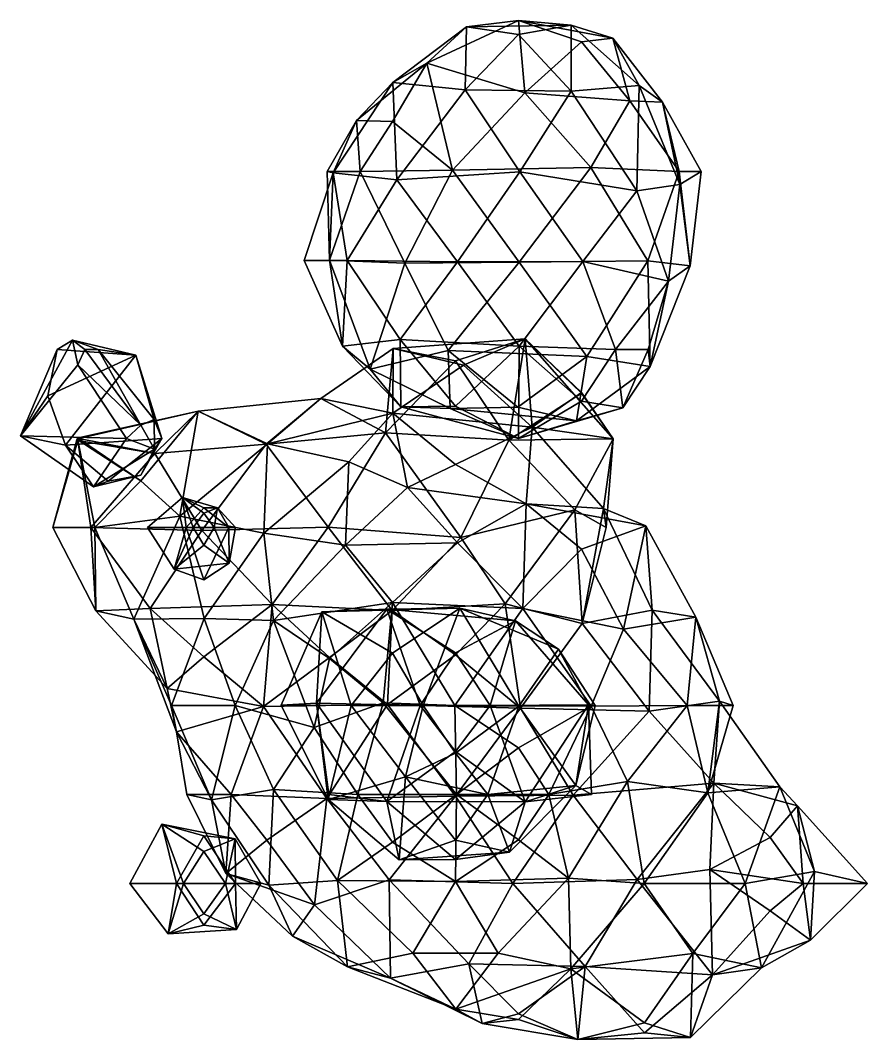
# Model space of a CAD drawing. Extents: x 290095 to 295679, y 4553756 to 4561441.
# Drawn here: x 293550.1 to 293719.7, y 4559053.8 to 4559257.9 of the extents above; entities that cross this region are included whole.
import ezdxf

# ---------------------------------------------------------------- set-up
doc = ezdxf.new("R2010")
doc.units = 0
doc.layers.add('Au_ppm_Pref_-_0_5', color=7, linetype='CONTINUOUS')

msp = doc.modelspace()

# ---------------------------------------------------------------- linework, layer by layer
at = {"layer": 'Au_ppm_Pref_-_0_5'}
for points in [[(293649.8, 4559257.9, 1787.21), (293651.07, 4559243.41, 1792.95), (293631.42, 4559249.36, 1789.05)], [(293649.8, 4559257.9, 1787.21), (293631.42, 4559249.36, 1789.05), (293639.38, 4559256.59, 1783)], [(293639.38, 4559256.59, 1783), (293660.34, 4559256.94, 1782.94), (293649.8, 4559257.9, 1787.21)], [(293651.07, 4559243.41, 1792.95), (293649.8, 4559257.9, 1787.21), (293662.4, 4559253.63, 1790.46)], [(293649.8, 4559257.9, 1787.21), (293668.7, 4559254.37, 1787.74), (293662.4, 4559253.63, 1790.46)], [(293668.7, 4559254.37, 1787.74), (293649.8, 4559257.9, 1787.21), (293660.34, 4559256.94, 1782.94)], [(293631.42, 4559249.36, 1789.05), (293624.63, 4559245.45, 1781.81), (293639.38, 4559256.59, 1783)], [(293639.14, 4559243.98, 1777.27), (293639.38, 4559256.59, 1783), (293624.63, 4559245.45, 1781.81)], [(293639.14, 4559243.98, 1777.27), (293649.8, 4559255.05, 1778.6), (293639.38, 4559256.59, 1783)], [(293660.34, 4559256.94, 1782.94), (293639.38, 4559256.59, 1783), (293649.8, 4559255.05, 1778.6)], [(293660.35, 4559243.7, 1777.41), (293660.34, 4559256.94, 1782.94), (293649.8, 4559255.05, 1778.6)], [(293660.35, 4559243.7, 1777.41), (293673.96, 4559244.86, 1782.09), (293660.34, 4559256.94, 1782.94)], [(293668.7, 4559254.37, 1787.74), (293660.34, 4559256.94, 1782.94), (293673.96, 4559244.86, 1782.09)], [(293639.14, 4559243.98, 1777.27), (293660.35, 4559243.7, 1777.41), (293649.8, 4559255.05, 1778.6)], [(293668.7, 4559254.37, 1787.74), (293672.1, 4559241.82, 1791.09), (293662.4, 4559253.63, 1790.46)], [(293668.7, 4559254.37, 1787.74), (293678.61, 4559241.54, 1787.74), (293672.1, 4559241.82, 1791.09)], [(293678.61, 4559241.54, 1787.74), (293668.7, 4559254.37, 1787.74), (293673.96, 4559244.86, 1782.09)], [(293651.07, 4559243.41, 1792.95), (293662.4, 4559253.63, 1790.46), (293672.1, 4559241.82, 1791.09)], [(293617.38, 4559237.85, 1787.74), (293631.42, 4559249.36, 1789.05), (293624.6, 4559237.63, 1791.06)], [(293631.42, 4559249.36, 1789.05), (293617.38, 4559237.85, 1787.74), (293624.63, 4559245.45, 1781.81)], [(293636.56, 4559227.89, 1794.01), (293624.6, 4559237.63, 1791.06), (293631.42, 4559249.36, 1789.05)], [(293651.07, 4559243.41, 1792.95), (293636.56, 4559227.89, 1794.01), (293631.42, 4559249.36, 1789.05)], [(293617.38, 4559237.85, 1787.74), (293612.67, 4559227.38, 1781.91), (293624.63, 4559245.45, 1781.81)], [(293625.44, 4559225.99, 1776.8), (293624.63, 4559245.45, 1781.81), (293612.67, 4559227.38, 1781.91)], [(293625.44, 4559225.99, 1776.8), (293639.14, 4559243.98, 1777.27), (293624.63, 4559245.45, 1781.81)], [(293625.44, 4559225.99, 1776.8), (293650.07, 4559227.55, 1775.73), (293639.14, 4559243.98, 1777.27)], [(293639.14, 4559243.98, 1777.27), (293650.07, 4559227.55, 1775.73), (293660.35, 4559243.7, 1777.41)], [(293660.35, 4559243.7, 1777.41), (293650.07, 4559227.55, 1775.73), (293673.51, 4559223.77, 1777.85)], [(293673.51, 4559223.77, 1777.85), (293673.96, 4559244.86, 1782.09), (293660.35, 4559243.7, 1777.41)], [(293673.51, 4559223.77, 1777.85), (293682.08, 4559225.03, 1782.57), (293673.96, 4559244.86, 1782.09)], [(293682.08, 4559225.03, 1782.57), (293678.61, 4559241.54, 1787.74), (293673.96, 4559244.86, 1782.09)], [(293664.29, 4559228.47, 1794.55), (293636.56, 4559227.89, 1794.01), (293651.07, 4559243.41, 1792.95)], [(293672.1, 4559241.82, 1791.09), (293664.29, 4559228.47, 1794.55), (293651.07, 4559243.41, 1792.95)], [(293681.95, 4559227.64, 1791.01), (293664.29, 4559228.47, 1794.55), (293672.1, 4559241.82, 1791.09)], [(293681.95, 4559227.64, 1791.01), (293672.1, 4559241.82, 1791.09), (293678.61, 4559241.54, 1787.74)], [(293681.95, 4559227.64, 1791.01), (293678.61, 4559241.54, 1787.74), (293686.36, 4559227.64, 1787.74)], [(293682.08, 4559225.03, 1782.57), (293686.36, 4559227.64, 1787.74), (293678.61, 4559241.54, 1787.74)], [(293617.38, 4559237.85, 1787.74), (293618.14, 4559227.64, 1790.78), (293611.53, 4559227.64, 1787.74)], [(293617.38, 4559237.85, 1787.74), (293611.53, 4559227.64, 1787.74), (293612.67, 4559227.38, 1781.91)], [(293617.38, 4559237.85, 1787.74), (293624.6, 4559237.63, 1791.06), (293618.14, 4559227.64, 1790.78)], [(293624.6, 4559237.63, 1791.06), (293636.56, 4559227.89, 1794.01), (293618.14, 4559227.64, 1790.78)], [(293615.48, 4559209.83, 1777.5), (293612.67, 4559227.38, 1781.91), (293606.87, 4559209.83, 1781.8)], [(293606.87, 4559209.83, 1781.8), (293612.67, 4559227.38, 1781.91), (293612, 4559209.92, 1787.69)], [(293618.14, 4559227.64, 1790.78), (293612, 4559209.92, 1787.69), (293611.53, 4559227.64, 1787.74)], [(293612.67, 4559227.38, 1781.91), (293611.53, 4559227.64, 1787.74), (293612, 4559209.92, 1787.69)], [(293627.05, 4559209.31, 1793.01), (293612, 4559209.92, 1787.69), (293618.14, 4559227.64, 1790.78)], [(293615.48, 4559209.83, 1777.5), (293625.44, 4559225.99, 1776.8), (293612.67, 4559227.38, 1781.91)], [(293618.14, 4559227.64, 1790.78), (293636.56, 4559227.89, 1794.01), (293627.05, 4559209.31, 1793.01)], [(293637.59, 4559209.53, 1775.78), (293650.07, 4559227.55, 1775.73), (293625.44, 4559225.99, 1776.8)], [(293649.93, 4559209.51, 1795.17), (293627.05, 4559209.31, 1793.01), (293636.56, 4559227.89, 1794.01)], [(293636.56, 4559227.89, 1794.01), (293664.29, 4559228.47, 1794.55), (293649.93, 4559209.51, 1795.17)], [(293637.59, 4559209.53, 1775.78), (293662.67, 4559209.59, 1776.48), (293650.07, 4559227.55, 1775.73)], [(293649.93, 4559209.51, 1795.17), (293664.29, 4559228.47, 1794.55), (293675.71, 4559209.77, 1793.71)], [(293662.67, 4559209.59, 1776.48), (293673.51, 4559223.77, 1777.85), (293650.07, 4559227.55, 1775.73)], [(293664.29, 4559228.47, 1794.55), (293681.95, 4559227.64, 1791.01), (293675.71, 4559209.77, 1793.71)], [(293681.95, 4559227.64, 1791.01), (293684.19, 4559208.75, 1787.37), (293675.71, 4559209.77, 1793.71)], [(293681.95, 4559227.64, 1791.01), (293686.36, 4559227.64, 1787.74), (293684.19, 4559208.75, 1787.37)], [(293682.08, 4559225.03, 1782.57), (293684.19, 4559208.75, 1787.37), (293686.36, 4559227.64, 1787.74)], [(293615.48, 4559209.83, 1777.5), (293637.59, 4559209.53, 1775.78), (293625.44, 4559225.99, 1776.8)], [(293662.67, 4559209.59, 1776.48), (293679.81, 4559205.69, 1780.53), (293673.51, 4559223.77, 1777.85)], [(293673.51, 4559223.77, 1777.85), (293679.81, 4559205.69, 1780.53), (293682.08, 4559225.03, 1782.57)], [(293679.81, 4559205.69, 1780.53), (293684.19, 4559208.75, 1787.37), (293682.08, 4559225.03, 1782.57)], [(293614.59, 4559192.68, 1782.3), (293606.87, 4559209.83, 1781.8), (293612, 4559209.92, 1787.69)], [(293614.59, 4559192.68, 1782.3), (293615.48, 4559209.83, 1777.5), (293606.87, 4559209.83, 1781.8)], [(293614.59, 4559192.68, 1782.3), (293612, 4559209.92, 1787.69), (293620.08, 4559188.07, 1789)], [(293627.05, 4559209.31, 1793.01), (293620.08, 4559188.07, 1789), (293612, 4559209.92, 1787.69)], [(293614.59, 4559192.68, 1782.3), (293626.12, 4559193.99, 1777.24), (293615.48, 4559209.83, 1777.5)], [(293626.12, 4559193.99, 1777.24), (293637.59, 4559209.53, 1775.78), (293615.48, 4559209.83, 1777.5)], [(293620.08, 4559188.07, 1789), (293627.05, 4559209.31, 1793.01), (293635.73, 4559191.82, 1793.97)], [(293649.94, 4559192.65, 1776.72), (293637.59, 4559209.53, 1775.78), (293626.12, 4559193.99, 1777.24)], [(293649.93, 4559209.51, 1795.17), (293635.73, 4559191.82, 1793.97), (293627.05, 4559209.31, 1793.01)], [(293635.73, 4559191.82, 1793.97), (293649.93, 4559209.51, 1795.17), (293663.45, 4559190.57, 1793.98)], [(293662.67, 4559209.59, 1776.48), (293637.59, 4559209.53, 1775.78), (293649.94, 4559192.65, 1776.72)], [(293649.93, 4559209.51, 1795.17), (293675.71, 4559209.77, 1793.71), (293663.45, 4559190.57, 1793.98)], [(293649.94, 4559192.65, 1776.72), (293669.22, 4559192.01, 1778.58), (293662.67, 4559209.59, 1776.48)], [(293662.67, 4559209.59, 1776.48), (293669.22, 4559192.01, 1778.58), (293679.81, 4559205.69, 1780.53)], [(293663.45, 4559190.57, 1793.98), (293675.71, 4559209.77, 1793.71), (293676.17, 4559188.61, 1787.7)], [(293676.17, 4559188.61, 1787.7), (293675.71, 4559209.77, 1793.71), (293684.19, 4559208.75, 1787.37)], [(293684.19, 4559208.75, 1787.37), (293679.81, 4559205.69, 1780.53), (293676.17, 4559188.61, 1787.7)], [(293669.22, 4559192.01, 1778.58), (293675.77, 4559192.01, 1781.8), (293679.81, 4559205.69, 1780.53)], [(293675.77, 4559192.01, 1781.8), (293676.17, 4559188.61, 1787.7), (293679.81, 4559205.69, 1780.53)], [(293550.09, 4559174.7, 1781.7), (293560.54, 4559193.84, 1781.88), (293561.6, 4559188.9, 1782.83)], [(293550.09, 4559174.7, 1781.7), (293557.42, 4559192.01, 1779.82), (293560.54, 4559193.84, 1781.88)], [(293573.22, 4559190.84, 1776.37), (293560.54, 4559193.84, 1781.88), (293557.42, 4559192.01, 1779.82)], [(293560.54, 4559193.84, 1781.88), (293565.68, 4559192.01, 1781.8), (293563.01, 4559192.01, 1782.46)], [(293560.54, 4559193.84, 1781.88), (293573.22, 4559190.84, 1776.37), (293565.68, 4559192.01, 1781.8)], [(293563.01, 4559192.01, 1782.46), (293561.6, 4559188.9, 1782.83), (293560.54, 4559193.84, 1781.88)], [(293614.59, 4559192.68, 1782.3), (293626.23, 4559180.55, 1783.15), (293626.12, 4559193.99, 1777.24)], [(293626.23, 4559180.55, 1783.15), (293614.59, 4559192.68, 1782.3), (293620.08, 4559188.07, 1789)], [(293638.81, 4559188.84, 1818.14), (293651.17, 4559194.12, 1823.73), (293624.7, 4559192.21, 1823.34)], [(293637.2, 4559189.72, 1828.55), (293624.7, 4559192.21, 1823.34), (293651.17, 4559194.12, 1823.73)], [(293637.2, 4559180.65, 1778.01), (293626.12, 4559193.99, 1777.24), (293626.23, 4559180.55, 1783.15)], [(293637.2, 4559180.65, 1778.01), (293649.94, 4559192.65, 1776.72), (293626.12, 4559193.99, 1777.24)], [(293647.88, 4559173.83, 1828.81), (293637.2, 4559189.72, 1828.55), (293651.17, 4559194.12, 1823.73)], [(293637.2, 4559180.65, 1778.01), (293649.83, 4559174.17, 1781.76), (293649.94, 4559192.65, 1776.72)], [(293638.81, 4559188.84, 1818.14), (293652.52, 4559176.47, 1816.32), (293651.17, 4559194.12, 1823.73)], [(293647.88, 4559173.83, 1828.81), (293651.17, 4559194.12, 1823.73), (293662.4, 4559183.24, 1826.39)], [(293649.94, 4559192.65, 1776.72), (293649.83, 4559174.17, 1781.76), (293662.4, 4559181.64, 1778.34)], [(293649.94, 4559192.65, 1776.72), (293662.4, 4559181.64, 1778.34), (293669.22, 4559192.01, 1778.58)], [(293652.52, 4559176.47, 1816.32), (293662.4, 4559183.4, 1820.3), (293651.17, 4559194.12, 1823.73)], [(293662.4, 4559183.24, 1826.39), (293651.17, 4559194.12, 1823.73), (293668.73, 4559174.13, 1823.32)], [(293668.73, 4559174.13, 1823.32), (293651.17, 4559194.12, 1823.73), (293662.4, 4559183.4, 1820.3)], [(293550.09, 4559174.7, 1781.7), (293555.56, 4559182.74, 1775.86), (293557.42, 4559192.01, 1779.82)], [(293573.22, 4559190.84, 1776.37), (293557.42, 4559192.01, 1779.82), (293555.56, 4559182.74, 1775.86)], [(293573.22, 4559190.84, 1776.37), (293555.56, 4559182.74, 1775.86), (293559.15, 4559172.84, 1775.01)], [(293559.15, 4559172.84, 1775.01), (293578.43, 4559174.19, 1777.31), (293573.22, 4559190.84, 1776.37)], [(293574.2, 4559176.85, 1782.68), (293561.6, 4559188.9, 1782.83), (293563.01, 4559192.01, 1782.46)], [(293574.2, 4559176.85, 1782.68), (293563.01, 4559192.01, 1782.46), (293565.68, 4559192.01, 1781.8)], [(293574.2, 4559176.85, 1782.68), (293565.68, 4559192.01, 1781.8), (293576.88, 4559177.97, 1781.8)], [(293573.22, 4559190.84, 1776.37), (293576.88, 4559177.97, 1781.8), (293565.68, 4559192.01, 1781.8)], [(293576.88, 4559177.97, 1781.8), (293573.22, 4559190.84, 1776.37), (293578.43, 4559174.19, 1777.31)], [(293610.24, 4559182.18, 1823.29), (293624.7, 4559192.21, 1823.34), (293623.2, 4559175.34, 1829.91)], [(293610.24, 4559182.18, 1823.29), (293624.64, 4559179.28, 1815.72), (293624.7, 4559192.21, 1823.34)], [(293636.13, 4559180.17, 1787.17), (293620.08, 4559188.07, 1789), (293635.73, 4559191.82, 1793.97)], [(293623.2, 4559175.34, 1829.91), (293624.7, 4559192.21, 1823.34), (293637.2, 4559189.72, 1828.55)], [(293624.64, 4559179.28, 1815.72), (293638.81, 4559188.84, 1818.14), (293624.7, 4559192.21, 1823.34)], [(293636.13, 4559180.17, 1787.17), (293635.73, 4559191.82, 1793.97), (293649.68, 4559180.46, 1793.51)], [(293649.68, 4559180.46, 1793.51), (293635.73, 4559191.82, 1793.97), (293663.45, 4559190.57, 1793.98)], [(293663.45, 4559190.57, 1793.98), (293661.42, 4559177.69, 1787.03), (293649.68, 4559180.46, 1793.51)], [(293661.42, 4559177.69, 1787.03), (293663.45, 4559190.57, 1793.98), (293676.17, 4559188.61, 1787.7)], [(293670.68, 4559180.29, 1781.8), (293669.22, 4559192.01, 1778.58), (293662.4, 4559181.64, 1778.34)], [(293670.68, 4559180.29, 1781.8), (293675.77, 4559192.01, 1781.8), (293669.22, 4559192.01, 1778.58)], [(293670.68, 4559180.29, 1781.8), (293676.17, 4559188.61, 1787.7), (293675.77, 4559192.01, 1781.8)], [(293561.6, 4559188.9, 1782.83), (293571.34, 4559174.19, 1783.15), (293550.09, 4559174.7, 1781.7)], [(293574.2, 4559176.85, 1782.68), (293571.34, 4559174.19, 1783.15), (293561.6, 4559188.9, 1782.83)], [(293647.88, 4559173.83, 1828.81), (293623.2, 4559175.34, 1829.91), (293637.2, 4559189.72, 1828.55)], [(293624.64, 4559179.28, 1815.72), (293652.52, 4559176.47, 1816.32), (293638.81, 4559188.84, 1818.14)], [(293670.68, 4559180.29, 1781.8), (293661.42, 4559177.69, 1787.03), (293676.17, 4559188.61, 1787.7)], [(293636.13, 4559180.17, 1787.17), (293626.23, 4559180.55, 1783.15), (293620.08, 4559188.07, 1789)], [(293550.09, 4559174.7, 1781.7), (293559.15, 4559172.84, 1775.01), (293555.56, 4559182.74, 1775.86)], [(293647.88, 4559173.83, 1828.81), (293662.4, 4559183.24, 1826.39), (293668.73, 4559174.13, 1823.32)], [(293662.4, 4559183.4, 1820.3), (293652.52, 4559176.47, 1816.32), (293668.73, 4559174.13, 1823.32)], [(293599.58, 4559173.12, 1817.75), (293610.24, 4559182.18, 1823.29), (293585.66, 4559179.66, 1822.89)], [(293599.32, 4559173.02, 1827.89), (293585.66, 4559179.66, 1822.89), (293610.24, 4559182.18, 1823.29)], [(293599.32, 4559173.02, 1827.89), (293610.24, 4559182.18, 1823.29), (293623.2, 4559175.34, 1829.91)], [(293599.58, 4559173.12, 1817.75), (293624.64, 4559179.28, 1815.72), (293610.24, 4559182.18, 1823.29)], [(293637.2, 4559180.65, 1778.01), (293626.23, 4559180.55, 1783.15), (293649.83, 4559174.17, 1781.76)], [(293636.13, 4559180.17, 1787.17), (293649.83, 4559174.17, 1781.76), (293626.23, 4559180.55, 1783.15)], [(293636.13, 4559180.17, 1787.17), (293649.68, 4559180.46, 1793.51), (293661.42, 4559177.69, 1787.03)], [(293670.68, 4559180.29, 1781.8), (293662.4, 4559181.64, 1778.34), (293649.83, 4559174.17, 1781.76)], [(293670.68, 4559180.29, 1781.8), (293649.83, 4559174.17, 1781.76), (293661.42, 4559177.69, 1787.03)], [(293561.69, 4559174.19, 1823.33), (293585.66, 4559179.66, 1822.89), (293561.7, 4559174.33, 1823.37)], [(293585.66, 4559179.66, 1822.89), (293561.69, 4559174.19, 1823.33), (293574.2, 4559165.74, 1820.25)], [(293561.76, 4559174.19, 1823.45), (293561.7, 4559174.33, 1823.37), (293585.66, 4559179.66, 1822.89)], [(293561.76, 4559174.19, 1823.45), (293585.66, 4559179.66, 1822.89), (293576.99, 4559171.21, 1827.01)], [(293585.66, 4559179.66, 1822.89), (293574.2, 4559165.74, 1820.25), (293582.02, 4559158.66, 1816.64)], [(293576.99, 4559171.21, 1827.01), (293585.66, 4559179.66, 1822.89), (293599.32, 4559173.02, 1827.89)], [(293599.58, 4559173.12, 1817.75), (293585.66, 4559179.66, 1822.89), (293582.02, 4559158.66, 1816.64)], [(293599.58, 4559173.12, 1817.75), (293615.87, 4559169.49, 1813.03), (293624.64, 4559179.28, 1815.72)], [(293627.55, 4559164.35, 1810.22), (293624.64, 4559179.28, 1815.72), (293615.87, 4559169.49, 1813.03)], [(293652.52, 4559176.47, 1816.32), (293624.64, 4559179.28, 1815.72), (293637.2, 4559168.95, 1813.24)], [(293624.64, 4559179.28, 1815.72), (293627.55, 4559164.35, 1810.22), (293637.2, 4559168.95, 1813.24)], [(293636.13, 4559180.17, 1787.17), (293661.42, 4559177.69, 1787.03), (293649.83, 4559174.17, 1781.76)], [(293576.96, 4559172.05, 1782.34), (293571.34, 4559174.19, 1783.15), (293574.2, 4559176.85, 1782.68)], [(293576.96, 4559172.05, 1782.34), (293574.2, 4559176.85, 1782.68), (293576.88, 4559177.97, 1781.8)], [(293576.96, 4559172.05, 1782.34), (293576.88, 4559177.97, 1781.8), (293578.43, 4559174.19, 1777.31)], [(293652.52, 4559176.47, 1816.32), (293637.2, 4559168.95, 1813.24), (293651.34, 4559161.12, 1810.26)], [(293652.52, 4559176.47, 1816.32), (293651.34, 4559161.12, 1810.26), (293666.79, 4559160.15, 1817.45)], [(293652.52, 4559176.47, 1816.32), (293666.79, 4559160.15, 1817.45), (293668.73, 4559174.13, 1823.32)], [(293564.7, 4559164.52, 1780.54), (293550.09, 4559174.7, 1781.7), (293571.34, 4559174.19, 1783.15)], [(293550.09, 4559174.7, 1781.7), (293564.7, 4559164.52, 1780.54), (293559.15, 4559172.84, 1775.01)], [(293559.15, 4559172.84, 1775.01), (293567.67, 4559165.61, 1775.86), (293578.43, 4559174.19, 1777.31)], [(293561.6, 4559173.77, 1823.51), (293561.42, 4559173.93, 1823.37), (293561.54, 4559174.24, 1823.37)], [(293561.6, 4559173.89, 1823.27), (293561.54, 4559174.24, 1823.37), (293561.42, 4559173.93, 1823.37)], [(293561.76, 4559174.19, 1823.45), (293561.54, 4559174.24, 1823.37), (293561.7, 4559174.33, 1823.37)], [(293561.69, 4559174.19, 1823.33), (293561.7, 4559174.33, 1823.37), (293561.54, 4559174.24, 1823.37)], [(293561.76, 4559174.19, 1823.45), (293561.6, 4559173.77, 1823.51), (293561.54, 4559174.24, 1823.37)], [(293561.69, 4559174.19, 1823.33), (293561.54, 4559174.24, 1823.37), (293561.6, 4559173.89, 1823.27)], [(293576.99, 4559171.21, 1827.01), (293561.6, 4559173.77, 1823.51), (293561.76, 4559174.19, 1823.45)], [(293574.2, 4559165.74, 1820.25), (293561.69, 4559174.19, 1823.33), (293561.6, 4559173.89, 1823.27)], [(293564.7, 4559164.52, 1780.54), (293571.34, 4559174.19, 1783.15), (293576.96, 4559172.05, 1782.34)], [(293567.67, 4559165.61, 1775.86), (293574.2, 4559166.85, 1779.35), (293578.43, 4559174.19, 1777.31)], [(293576.96, 4559172.05, 1782.34), (293578.43, 4559174.19, 1777.31), (293574.2, 4559166.85, 1779.35)], [(293611.71, 4559156.45, 1830.23), (293599.32, 4559173.02, 1827.89), (293623.2, 4559175.34, 1829.91)], [(293623.2, 4559175.34, 1829.91), (293638.27, 4559154.37, 1830.14), (293611.71, 4559156.45, 1830.23)], [(293647.88, 4559173.83, 1828.81), (293638.27, 4559154.37, 1830.14), (293623.2, 4559175.34, 1829.91)], [(293647.88, 4559173.83, 1828.81), (293668.73, 4559174.13, 1823.32), (293661.07, 4559159.93, 1827.5)], [(293668.73, 4559174.13, 1823.32), (293667.32, 4559156.37, 1823.37), (293661.07, 4559159.93, 1827.5)], [(293667.32, 4559156.37, 1823.37), (293668.73, 4559174.13, 1823.32), (293666.79, 4559160.15, 1817.45)], [(293561.6, 4559173.77, 1823.51), (293556.58, 4559156.37, 1823.37), (293561.42, 4559173.93, 1823.37)], [(293556.58, 4559156.37, 1823.37), (293561.6, 4559173.89, 1823.27), (293561.42, 4559173.93, 1823.37)], [(293556.58, 4559156.37, 1823.37), (293565.01, 4559156.37, 1819.04), (293561.6, 4559173.89, 1823.27)], [(293561.6, 4559173.77, 1823.51), (293564.22, 4559156.37, 1828.08), (293556.58, 4559156.37, 1823.37)], [(293564.7, 4559164.52, 1780.54), (293567.67, 4559165.61, 1775.86), (293559.15, 4559172.84, 1775.01)], [(293574.2, 4559165.74, 1820.25), (293561.6, 4559173.89, 1823.27), (293565.01, 4559156.37, 1819.04)], [(293576.99, 4559171.21, 1827.01), (293564.22, 4559156.37, 1828.08), (293561.6, 4559173.77, 1823.51)], [(293564.7, 4559164.52, 1780.54), (293576.96, 4559172.05, 1782.34), (293574.2, 4559166.85, 1779.35)], [(293599.32, 4559173.02, 1827.89), (293586.4, 4559155.74, 1829.63), (293576.99, 4559171.21, 1827.01)], [(293599.58, 4559173.12, 1817.75), (293582.02, 4559158.66, 1816.64), (293598.81, 4559155.25, 1811.62)], [(293586.4, 4559155.74, 1829.63), (293599.32, 4559173.02, 1827.89), (293611.71, 4559156.45, 1830.23)], [(293599.58, 4559173.12, 1817.75), (293598.81, 4559155.25, 1811.62), (293615.87, 4559169.49, 1813.03)], [(293647.88, 4559173.83, 1828.81), (293661.07, 4559159.93, 1827.5), (293638.27, 4559154.37, 1830.14)], [(293576.99, 4559171.21, 1827.01), (293586.4, 4559155.74, 1829.63), (293564.22, 4559156.37, 1828.08)], [(293598.81, 4559155.25, 1811.62), (293615.18, 4559152.82, 1806.56), (293615.87, 4559169.49, 1813.03)], [(293615.87, 4559169.49, 1813.03), (293615.18, 4559152.82, 1806.56), (293627.55, 4559164.35, 1810.22)], [(293627.55, 4559164.35, 1810.22), (293651.34, 4559161.12, 1810.26), (293637.2, 4559168.95, 1813.24)], [(293564.7, 4559164.52, 1780.54), (293574.2, 4559166.85, 1779.35), (293567.67, 4559165.61, 1775.86)], [(293574.2, 4559165.74, 1820.25), (293565.01, 4559156.37, 1819.04), (293582.02, 4559158.66, 1816.64)], [(293627.55, 4559164.35, 1810.22), (293615.18, 4559152.82, 1806.56), (293637.56, 4559153.3, 1806.42)], [(293651.34, 4559161.12, 1810.26), (293627.55, 4559164.35, 1810.22), (293637.56, 4559153.3, 1806.42)], [(293575.53, 4559156.37, 1853.07), (293582.55, 4559162.39, 1853.07), (293584.69, 4559156.37, 1854.06)], [(293582.55, 4559162.39, 1853.07), (293575.53, 4559156.37, 1853.07), (293583.29, 4559156.37, 1851.41)], [(293582.55, 4559162.39, 1853.07), (293586.8, 4559159.22, 1854.02), (293584.69, 4559156.37, 1854.06)], [(293582.55, 4559162.39, 1853.07), (293589.57, 4559160.28, 1853.07), (293586.8, 4559159.22, 1854.02)], [(293582.55, 4559162.39, 1853.07), (293583.29, 4559156.37, 1851.41), (293586.8, 4559160.32, 1851.75)], [(293589.57, 4559160.28, 1853.07), (293582.55, 4559162.39, 1853.07), (293586.8, 4559160.32, 1851.75)], [(293586.8, 4559160.32, 1851.75), (293583.29, 4559156.37, 1851.41), (293591.8, 4559156.37, 1850.71)], [(293589.57, 4559160.28, 1853.07), (293586.8, 4559160.32, 1851.75), (293591.8, 4559156.37, 1850.71)], [(293588.88, 4559156.37, 1854.05), (293586.8, 4559159.22, 1854.02), (293589.57, 4559160.28, 1853.07)], [(293588.88, 4559156.37, 1854.05), (293589.57, 4559160.28, 1853.07), (293593.17, 4559156.37, 1853.07)], [(293593.17, 4559156.37, 1853.07), (293589.57, 4559160.28, 1853.07), (293591.8, 4559156.37, 1850.71)], [(293650.66, 4559140.13, 1803.69), (293651.34, 4559161.12, 1810.26), (293637.56, 4559153.3, 1806.42)], [(293647.15, 4559141.09, 1827.22), (293638.27, 4559154.37, 1830.14), (293661.07, 4559159.93, 1827.5)], [(293647.15, 4559141.09, 1827.22), (293661.07, 4559159.93, 1827.5), (293662.57, 4559137.13, 1823.67)], [(293651.34, 4559161.12, 1810.26), (293650.66, 4559140.13, 1803.69), (293662.4, 4559152, 1807.01)], [(293666.79, 4559160.15, 1817.45), (293651.34, 4559161.12, 1810.26), (293675.28, 4559156.71, 1811.12)], [(293675.28, 4559156.71, 1811.12), (293651.34, 4559161.12, 1810.26), (293662.4, 4559152, 1807.01)], [(293661.07, 4559159.93, 1827.5), (293667.32, 4559156.37, 1823.37), (293662.57, 4559137.13, 1823.67)], [(293667.32, 4559156.37, 1823.37), (293666.79, 4559160.15, 1817.45), (293662.57, 4559137.13, 1823.67)], [(293662.57, 4559137.13, 1823.67), (293666.79, 4559160.15, 1817.45), (293676.57, 4559139.8, 1817.89)], [(293666.79, 4559160.15, 1817.45), (293675.28, 4559156.71, 1811.12), (293676.57, 4559139.8, 1817.89)], [(293565.01, 4559156.37, 1819.04), (293572.79, 4559138.03, 1817.57), (293582.02, 4559158.66, 1816.64)], [(293582.02, 4559158.66, 1816.64), (293572.79, 4559138.03, 1817.57), (293586.85, 4559138.14, 1810.84)], [(293598.81, 4559155.25, 1811.62), (293582.02, 4559158.66, 1816.64), (293586.85, 4559138.14, 1810.84)], [(293588.88, 4559156.37, 1854.05), (293584.69, 4559156.37, 1854.06), (293586.8, 4559159.22, 1854.02)], [(293564.22, 4559156.37, 1828.08), (293565.19, 4559139.68, 1823.37), (293556.58, 4559156.37, 1823.37)], [(293556.58, 4559156.37, 1823.37), (293565.19, 4559139.68, 1823.37), (293565.01, 4559156.37, 1819.04)], [(293564.22, 4559156.37, 1828.08), (293586.4, 4559155.74, 1829.63), (293576.07, 4559140.12, 1827.91)], [(293564.22, 4559156.37, 1828.08), (293576.07, 4559140.12, 1827.91), (293565.19, 4559139.68, 1823.37)], [(293565.01, 4559156.37, 1819.04), (293565.19, 4559139.68, 1823.37), (293572.79, 4559138.03, 1817.57)], [(293580.89, 4559148.01, 1853.07), (293575.53, 4559156.37, 1853.07), (293584.69, 4559156.37, 1854.06)], [(293575.53, 4559156.37, 1853.07), (293580.89, 4559148.01, 1853.07), (293583.29, 4559156.37, 1851.41)], [(293576.07, 4559140.12, 1827.91), (293586.4, 4559155.74, 1829.63), (293600.49, 4559140.92, 1828.58)], [(293580.89, 4559148.01, 1853.07), (293584.69, 4559156.37, 1854.06), (293586.8, 4559152.82, 1854.25)], [(293580.89, 4559148.01, 1853.07), (293586.8, 4559145.87, 1849.57), (293583.29, 4559156.37, 1851.41)], [(293591.8, 4559156.37, 1850.71), (293583.29, 4559156.37, 1851.41), (293586.8, 4559145.87, 1849.57)], [(293588.88, 4559156.37, 1854.05), (293586.8, 4559152.82, 1854.25), (293584.69, 4559156.37, 1854.06)], [(293611.71, 4559156.45, 1830.23), (293600.49, 4559140.92, 1828.58), (293586.4, 4559155.74, 1829.63)], [(293588.88, 4559156.37, 1854.05), (293591.85, 4559149.24, 1853.07), (293586.8, 4559152.82, 1854.25)], [(293591.85, 4559149.24, 1853.07), (293591.8, 4559156.37, 1850.71), (293586.8, 4559145.87, 1849.57)], [(293588.88, 4559156.37, 1854.05), (293593.17, 4559156.37, 1853.07), (293591.85, 4559149.24, 1853.07)], [(293591.85, 4559149.24, 1853.07), (293593.17, 4559156.37, 1853.07), (293591.8, 4559156.37, 1850.71)], [(293600.49, 4559140.92, 1828.58), (293611.71, 4559156.45, 1830.23), (293624.48, 4559139.74, 1827.62)], [(293611.71, 4559156.45, 1830.23), (293638.27, 4559154.37, 1830.14), (293624.48, 4559139.74, 1827.62)], [(293670.8, 4559136.01, 1806.05), (293675.28, 4559156.71, 1811.12), (293662.4, 4559152, 1807.01)], [(293685.32, 4559138.43, 1812.3), (293675.28, 4559156.71, 1811.12), (293670.8, 4559136.01, 1806.05)], [(293685.32, 4559138.43, 1812.3), (293676.57, 4559139.8, 1817.89), (293675.28, 4559156.71, 1811.12)], [(293598.81, 4559155.25, 1811.62), (293586.85, 4559138.14, 1810.84), (293600.79, 4559137.74, 1805.71)], [(293598.81, 4559155.25, 1811.62), (293600.79, 4559137.74, 1805.71), (293615.18, 4559152.82, 1806.56)], [(293624.48, 4559139.74, 1827.62), (293638.27, 4559154.37, 1830.14), (293647.15, 4559141.09, 1827.22)], [(293591.85, 4559149.24, 1853.07), (293580.89, 4559148.01, 1853.07), (293586.8, 4559152.82, 1854.25)], [(293600.79, 4559137.74, 1805.71), (293624.59, 4559141.38, 1802.67), (293615.18, 4559152.82, 1806.56)], [(293615.18, 4559152.82, 1806.56), (293624.59, 4559141.38, 1802.67), (293637.56, 4559153.3, 1806.42)], [(293637.56, 4559153.3, 1806.42), (293624.59, 4559141.38, 1802.67), (293650.66, 4559140.13, 1803.69)], [(293662.4, 4559152, 1807.01), (293650.66, 4559140.13, 1803.69), (293670.8, 4559136.01, 1806.05)], [(293580.89, 4559148.01, 1853.07), (293591.85, 4559149.24, 1853.07), (293586.8, 4559145.87, 1849.57)], [(293576.07, 4559140.12, 1827.91), (293579.46, 4559124.12, 1822.02), (293565.19, 4559139.68, 1823.37)], [(293565.19, 4559139.68, 1823.37), (293579.46, 4559124.12, 1822.02), (293572.79, 4559138.03, 1817.57)], [(293600.49, 4559140.92, 1828.58), (293586.8, 4559130.48, 1826.07), (293576.07, 4559140.12, 1827.91)], [(293576.07, 4559140.12, 1827.91), (293586.8, 4559130.48, 1826.07), (293579.46, 4559124.12, 1822.02)], [(293600.49, 4559140.92, 1828.58), (293598.77, 4559120.55, 1823.93), (293586.8, 4559130.48, 1826.07)], [(293600.49, 4559140.92, 1828.58), (293612, 4559130.33, 1826.12), (293598.77, 4559120.55, 1823.93)], [(293600.49, 4559140.92, 1828.58), (293624.48, 4559139.74, 1827.62), (293612, 4559130.33, 1826.12)], [(293600.79, 4559137.74, 1805.71), (293612, 4559130.11, 1802.43), (293624.59, 4559141.38, 1802.67)], [(293602.32, 4559120.77, 1846.89), (293609.39, 4559121.16, 1840.27), (293610.41, 4559139.45, 1847.33)], [(293610.41, 4559139.45, 1847.33), (293616.28, 4559120.74, 1851.05), (293602.32, 4559120.77, 1846.89)], [(293630.13, 4559120.74, 1837.86), (293623.47, 4559140.01, 1840.76), (293609.39, 4559121.16, 1840.27)], [(293623.47, 4559140.01, 1840.76), (293610.41, 4559139.45, 1847.33), (293609.39, 4559121.16, 1840.27)], [(293623.47, 4559140.01, 1840.76), (293638.05, 4559140.19, 1847.57), (293610.41, 4559139.45, 1847.33)], [(293638.05, 4559140.19, 1847.57), (293624.6, 4559131.19, 1850.61), (293610.41, 4559139.45, 1847.33)], [(293624.6, 4559131.19, 1850.61), (293616.28, 4559120.74, 1851.05), (293610.41, 4559139.45, 1847.33)], [(293622.69, 4559121.26, 1802.28), (293624.59, 4559141.38, 1802.67), (293612, 4559130.11, 1802.43)], [(293623.61, 4559120.92, 1823.33), (293612, 4559130.33, 1826.12), (293624.48, 4559139.74, 1827.62)], [(293624.59, 4559141.38, 1802.67), (293622.69, 4559121.26, 1802.28), (293637.07, 4559120.73, 1803.88)], [(293649.17, 4559137.71, 1841.36), (293638.05, 4559140.19, 1847.57), (293623.47, 4559140.01, 1840.76)], [(293649.17, 4559137.71, 1841.36), (293623.47, 4559140.01, 1840.76), (293637.2, 4559131.26, 1837.68)], [(293630.13, 4559120.74, 1837.86), (293637.2, 4559131.26, 1837.68), (293623.47, 4559140.01, 1840.76)], [(293624.48, 4559139.74, 1827.62), (293637.2, 4559130.86, 1825.94), (293623.61, 4559120.92, 1823.33)], [(293624.48, 4559139.74, 1827.62), (293647.15, 4559141.09, 1827.22), (293637.2, 4559130.86, 1825.94)], [(293650.66, 4559140.13, 1803.69), (293624.59, 4559141.38, 1802.67), (293637.07, 4559120.73, 1803.88)], [(293630.71, 4559120.74, 1850.01), (293624.6, 4559131.19, 1850.61), (293638.05, 4559140.19, 1847.57)], [(293638.05, 4559140.19, 1847.57), (293649.86, 4559120.58, 1849.88), (293630.71, 4559120.74, 1850.01)], [(293664.37, 4559120.62, 1803.81), (293650.66, 4559140.13, 1803.69), (293637.07, 4559120.73, 1803.88)], [(293650.21, 4559120.22, 1823.22), (293637.2, 4559130.86, 1825.94), (293647.15, 4559141.09, 1827.22)], [(293649.17, 4559137.71, 1841.36), (293657.78, 4559132.02, 1847.13), (293638.05, 4559140.19, 1847.57)], [(293657.78, 4559132.02, 1847.13), (293649.86, 4559120.58, 1849.88), (293638.05, 4559140.19, 1847.57)], [(293650.21, 4559120.22, 1823.22), (293647.15, 4559141.09, 1827.22), (293662.57, 4559137.13, 1823.67)], [(293670.8, 4559136.01, 1806.05), (293650.66, 4559140.13, 1803.69), (293664.37, 4559120.62, 1803.81)], [(293675.96, 4559119.62, 1822.28), (293662.57, 4559137.13, 1823.67), (293676.57, 4559139.8, 1817.89)], [(293675.96, 4559119.62, 1822.28), (293676.57, 4559139.8, 1817.89), (293690.04, 4559121.6, 1817.51)], [(293685.32, 4559138.43, 1812.3), (293690.04, 4559121.6, 1817.51), (293676.57, 4559139.8, 1817.89)], [(293572.79, 4559138.03, 1817.57), (293580.35, 4559120.74, 1812.93), (293586.85, 4559138.14, 1810.84)], [(293581.37, 4559115.46, 1818.24), (293572.79, 4559138.03, 1817.57), (293579.46, 4559124.12, 1822.02)], [(293580.35, 4559120.74, 1812.93), (293572.79, 4559138.03, 1817.57), (293581.37, 4559115.46, 1818.24)], [(293593.08, 4559120.74, 1806.22), (293586.85, 4559138.14, 1810.84), (293580.35, 4559120.74, 1812.93)], [(293600.79, 4559137.74, 1805.71), (293586.85, 4559138.14, 1810.84), (293593.08, 4559120.74, 1806.22)], [(293600.79, 4559137.74, 1805.71), (293593.08, 4559120.74, 1806.22), (293608.9, 4559116.32, 1802.62)], [(293600.79, 4559137.74, 1805.71), (293608.9, 4559116.32, 1802.62), (293612, 4559130.11, 1802.43)], [(293644.1, 4559120.74, 1837.94), (293649.17, 4559137.71, 1841.36), (293637.2, 4559131.26, 1837.68)], [(293644.1, 4559120.74, 1837.94), (293663.79, 4559120.84, 1841.08), (293649.17, 4559137.71, 1841.36)], [(293649.17, 4559137.71, 1841.36), (293663.79, 4559120.84, 1841.08), (293657.78, 4559132.02, 1847.13)], [(293685.32, 4559138.43, 1812.3), (293670.8, 4559136.01, 1806.05), (293683.55, 4559120.74, 1807.46)], [(293692.77, 4559120.74, 1811.49), (293685.32, 4559138.43, 1812.3), (293683.55, 4559120.74, 1807.46)], [(293692.77, 4559120.74, 1811.49), (293690.04, 4559121.6, 1817.51), (293685.32, 4559138.43, 1812.3)], [(293650.21, 4559120.22, 1823.22), (293662.57, 4559137.13, 1823.67), (293675.96, 4559119.62, 1822.28)], [(293664.37, 4559120.62, 1803.81), (293683.55, 4559120.74, 1807.46), (293670.8, 4559136.01, 1806.05)], [(293644.1, 4559120.74, 1837.94), (293637.2, 4559131.26, 1837.68), (293630.13, 4559120.74, 1837.86)], [(293657.78, 4559132.02, 1847.13), (293665.13, 4559120.74, 1847.13), (293649.86, 4559120.58, 1849.88)], [(293657.78, 4559132.02, 1847.13), (293663.79, 4559120.84, 1841.08), (293665.13, 4559120.74, 1847.13)], [(293579.46, 4559124.12, 1822.02), (293586.8, 4559130.48, 1826.07), (293598.77, 4559120.55, 1823.93)], [(293623.61, 4559120.92, 1823.33), (293598.77, 4559120.55, 1823.93), (293612, 4559130.33, 1826.12)], [(293622.69, 4559121.26, 1802.28), (293612, 4559130.11, 1802.43), (293608.9, 4559116.32, 1802.62)], [(293630.71, 4559120.74, 1850.01), (293616.28, 4559120.74, 1851.05), (293624.6, 4559131.19, 1850.61)], [(293650.21, 4559120.22, 1823.22), (293623.61, 4559120.92, 1823.33), (293637.2, 4559130.86, 1825.94)], [(293579.46, 4559124.12, 1822.02), (293598.77, 4559120.55, 1823.93), (293581.37, 4559115.46, 1818.24)], [(293611.68, 4559101.88, 1847.3), (293609.39, 4559121.16, 1840.27), (293602.32, 4559120.77, 1846.89)], [(293608.9, 4559116.32, 1802.62), (293617.65, 4559102.92, 1802.28), (293622.69, 4559121.26, 1802.28)], [(293630.13, 4559120.74, 1837.86), (293609.39, 4559121.16, 1840.27), (293623.42, 4559101.48, 1839.54)], [(293611.82, 4559102.92, 1841.19), (293609.39, 4559121.16, 1840.27), (293611.68, 4559101.88, 1847.3)], [(293611.82, 4559102.92, 1841.19), (293623.42, 4559101.48, 1839.54), (293609.39, 4559121.16, 1840.27)], [(293622.69, 4559121.26, 1802.28), (293617.65, 4559102.92, 1802.28), (293637.36, 4559102.92, 1802.18)], [(293622.69, 4559121.26, 1802.28), (293637.36, 4559102.92, 1802.18), (293637.07, 4559120.73, 1803.88)], [(293675.96, 4559119.62, 1822.28), (293690.04, 4559121.6, 1817.51), (293688.93, 4559105.19, 1824.95)], [(293702.15, 4559104.41, 1817.02), (293690.04, 4559121.6, 1817.51), (293687.7, 4559103.21, 1811.71)], [(293687.7, 4559103.21, 1811.71), (293690.04, 4559121.6, 1817.51), (293692.77, 4559120.74, 1811.49)], [(293690.04, 4559121.6, 1817.51), (293702.15, 4559104.41, 1817.02), (293688.93, 4559105.19, 1824.95)], [(293593.08, 4559120.74, 1806.22), (293580.35, 4559120.74, 1812.93), (293588.35, 4559101.85, 1811.7)], [(293588.35, 4559101.85, 1811.7), (293580.35, 4559120.74, 1812.93), (293581.37, 4559115.46, 1818.24)], [(293598.77, 4559120.55, 1823.93), (293592.28, 4559102.92, 1820.79), (293581.37, 4559115.46, 1818.24)], [(293600.75, 4559103.89, 1805.73), (293593.08, 4559120.74, 1806.22), (293588.35, 4559101.85, 1811.7)], [(293592.28, 4559102.92, 1820.79), (293598.77, 4559120.55, 1823.93), (293611.46, 4559102.12, 1822.23)], [(293593.08, 4559120.74, 1806.22), (293600.75, 4559103.89, 1805.73), (293608.9, 4559116.32, 1802.62)], [(293611.46, 4559102.12, 1822.23), (293598.77, 4559120.55, 1823.93), (293623.61, 4559120.92, 1823.33)], [(293602.32, 4559120.77, 1846.89), (293616.28, 4559120.74, 1851.05), (293611.68, 4559101.88, 1847.3)], [(293623.61, 4559120.92, 1823.33), (293637.17, 4559102.56, 1822.62), (293611.46, 4559102.12, 1822.23)], [(293627.2, 4559106.42, 1850.67), (293611.68, 4559101.88, 1847.3), (293616.28, 4559120.74, 1851.05)], [(293630.71, 4559120.74, 1850.01), (293627.2, 4559106.42, 1850.67), (293616.28, 4559120.74, 1851.05)], [(293637.2, 4559111.49, 1838.11), (293630.13, 4559120.74, 1837.86), (293623.42, 4559101.48, 1839.54)], [(293650.21, 4559120.22, 1823.22), (293637.17, 4559102.56, 1822.62), (293623.61, 4559120.92, 1823.33)], [(293630.71, 4559120.74, 1850.01), (293637.2, 4559111.19, 1849.89), (293627.2, 4559106.42, 1850.67)], [(293644.1, 4559120.74, 1837.94), (293630.13, 4559120.74, 1837.86), (293637.2, 4559111.49, 1838.11)], [(293649.86, 4559120.58, 1849.88), (293637.2, 4559111.19, 1849.89), (293630.71, 4559120.74, 1850.01)], [(293649.8, 4559112.28, 1802.43), (293637.07, 4559120.73, 1803.88), (293637.36, 4559102.92, 1802.18)], [(293649.8, 4559112.28, 1802.43), (293664.37, 4559120.62, 1803.81), (293637.07, 4559120.73, 1803.88)], [(293650.21, 4559120.22, 1823.22), (293660.75, 4559102.75, 1824.56), (293637.17, 4559102.56, 1822.62)], [(293644.1, 4559120.74, 1837.94), (293637.2, 4559111.49, 1838.11), (293651.12, 4559101.47, 1839.45)], [(293637.2, 4559111.19, 1849.89), (293649.86, 4559120.58, 1849.88), (293643.68, 4559102.92, 1850.19)], [(293661.31, 4559104.72, 1846.47), (293643.68, 4559102.92, 1850.19), (293649.86, 4559120.58, 1849.88)], [(293651.12, 4559101.47, 1839.45), (293663.79, 4559120.84, 1841.08), (293644.1, 4559120.74, 1837.94)], [(293649.8, 4559112.28, 1802.43), (293655.86, 4559102.92, 1802.7), (293664.37, 4559120.62, 1803.81)], [(293661.31, 4559104.72, 1846.47), (293649.86, 4559120.58, 1849.88), (293665.13, 4559120.74, 1847.13)], [(293650.21, 4559120.22, 1823.22), (293675.96, 4559119.62, 1822.28), (293660.75, 4559102.75, 1824.56)], [(293651.12, 4559101.47, 1839.45), (293664.44, 4559102.92, 1841.19), (293663.79, 4559120.84, 1841.08)], [(293671.59, 4559105.49, 1806), (293664.37, 4559120.62, 1803.81), (293655.86, 4559102.92, 1802.7)], [(293688.93, 4559105.19, 1824.95), (293660.75, 4559102.75, 1824.56), (293675.96, 4559119.62, 1822.28)], [(293663.79, 4559120.84, 1841.08), (293664.44, 4559102.92, 1841.19), (293661.31, 4559104.72, 1846.47)], [(293665.13, 4559120.74, 1847.13), (293663.79, 4559120.84, 1841.08), (293661.31, 4559104.72, 1846.47)], [(293671.59, 4559105.49, 1806), (293683.55, 4559120.74, 1807.46), (293664.37, 4559120.62, 1803.81)], [(293687.7, 4559103.21, 1811.71), (293683.55, 4559120.74, 1807.46), (293671.59, 4559105.49, 1806)], [(293687.7, 4559103.21, 1811.71), (293692.77, 4559120.74, 1811.49), (293683.55, 4559120.74, 1807.46)], [(293588.35, 4559101.85, 1811.7), (293581.37, 4559115.46, 1818.24), (293583.42, 4559102.92, 1817.43)], [(293592.28, 4559102.92, 1820.79), (293583.42, 4559102.92, 1817.43), (293581.37, 4559115.46, 1818.24)], [(293600.75, 4559103.89, 1805.73), (293617.65, 4559102.92, 1802.28), (293608.9, 4559116.32, 1802.62)], [(293651.12, 4559101.47, 1839.45), (293637.2, 4559111.49, 1838.11), (293623.42, 4559101.48, 1839.54)], [(293637.2, 4559111.19, 1849.89), (293643.68, 4559102.92, 1850.19), (293627.2, 4559106.42, 1850.67)], [(293649.8, 4559112.28, 1802.43), (293637.36, 4559102.92, 1802.18), (293655.86, 4559102.92, 1802.7)], [(293627.2, 4559106.42, 1850.67), (293625.92, 4559089.81, 1846.18), (293611.68, 4559101.88, 1847.3)], [(293625.92, 4559089.81, 1846.18), (293627.2, 4559106.42, 1850.67), (293637.2, 4559093.75, 1850.19)], [(293637.2, 4559093.75, 1850.19), (293627.2, 4559106.42, 1850.67), (293643.68, 4559102.92, 1850.19)], [(293647.98, 4559091.38, 1845.89), (293643.68, 4559102.92, 1850.19), (293661.31, 4559104.72, 1846.47)], [(293651.12, 4559101.47, 1839.45), (293647.98, 4559091.38, 1845.89), (293661.31, 4559104.72, 1846.47)], [(293664.44, 4559102.92, 1841.19), (293651.12, 4559101.47, 1839.45), (293661.31, 4559104.72, 1846.47)], [(293671.59, 4559105.49, 1806), (293655.86, 4559102.92, 1802.7), (293659.83, 4559086.16, 1805.76)], [(293674.98, 4559085.1, 1811.52), (293671.59, 4559105.49, 1806), (293659.83, 4559086.16, 1805.76)], [(293660.75, 4559102.75, 1824.56), (293688.93, 4559105.19, 1824.95), (293673.53, 4559085.92, 1825.73)], [(293687.7, 4559103.21, 1811.71), (293671.59, 4559105.49, 1806), (293674.98, 4559085.1, 1811.52)], [(293688.09, 4559087.86, 1826.9), (293673.53, 4559085.92, 1825.73), (293688.93, 4559105.19, 1824.95)], [(293688.09, 4559087.86, 1826.9), (293688.93, 4559105.19, 1824.95), (293700.2, 4559094.29, 1826.44)], [(293700.2, 4559094.29, 1826.44), (293688.93, 4559105.19, 1824.95), (293705.68, 4559100.65, 1822.4)], [(293705.68, 4559100.65, 1822.4), (293688.93, 4559105.19, 1824.95), (293702.15, 4559104.41, 1817.02)], [(293588.35, 4559101.85, 1811.7), (293583.42, 4559102.92, 1817.43), (293591.19, 4559087.06, 1817.43)], [(293591.19, 4559087.06, 1817.43), (293583.42, 4559102.92, 1817.43), (293592.28, 4559102.92, 1820.79)], [(293599.83, 4559084.78, 1811.05), (293600.75, 4559103.89, 1805.73), (293588.35, 4559101.85, 1811.7)], [(293591.19, 4559087.06, 1817.43), (293592.28, 4559102.92, 1820.79), (293599.4, 4559093.79, 1820.48)], [(293611.46, 4559102.12, 1822.23), (293599.4, 4559093.79, 1820.48), (293592.28, 4559102.92, 1820.79)], [(293600.75, 4559103.89, 1805.73), (293599.83, 4559084.78, 1811.05), (293613.56, 4559085.69, 1805.67)], [(293600.75, 4559103.89, 1805.73), (293613.56, 4559085.69, 1805.67), (293617.65, 4559102.92, 1802.28)], [(293623.42, 4559101.48, 1839.54), (293611.82, 4559102.92, 1841.19), (293611.68, 4559101.88, 1847.3)], [(293613.56, 4559085.69, 1805.67), (293624.6, 4559093.36, 1802.37), (293617.65, 4559102.92, 1802.28)], [(293637.36, 4559102.92, 1802.18), (293617.65, 4559102.92, 1802.28), (293624.6, 4559093.36, 1802.37)], [(293637.36, 4559102.92, 1802.18), (293624.6, 4559093.36, 1802.37), (293637.2, 4559085.47, 1803.36)], [(293637.17, 4559102.56, 1822.62), (293660.75, 4559102.75, 1824.56), (293648.64, 4559085.1, 1823.59)], [(293647.98, 4559091.38, 1845.89), (293637.2, 4559093.75, 1850.19), (293643.68, 4559102.92, 1850.19)], [(293649.8, 4559093.84, 1802.53), (293637.36, 4559102.92, 1802.18), (293637.2, 4559085.47, 1803.36)], [(293655.86, 4559102.92, 1802.7), (293637.36, 4559102.92, 1802.18), (293649.8, 4559093.84, 1802.53)], [(293660.75, 4559102.75, 1824.56), (293673.53, 4559085.92, 1825.73), (293648.64, 4559085.1, 1823.59)], [(293659.83, 4559086.16, 1805.76), (293655.86, 4559102.92, 1802.7), (293649.8, 4559093.84, 1802.53)], [(293695.15, 4559085.1, 1813.87), (293687.7, 4559103.21, 1811.71), (293674.98, 4559085.1, 1811.52)], [(293695.15, 4559085.1, 1813.87), (293702.15, 4559104.41, 1817.02), (293687.7, 4559103.21, 1811.71)], [(293702.15, 4559104.41, 1817.02), (293695.15, 4559085.1, 1813.87), (293709.06, 4559087.51, 1818.04)], [(293702.15, 4559104.41, 1817.02), (293709.06, 4559087.51, 1818.04), (293705.68, 4559100.65, 1822.4)], [(293591.19, 4559087.06, 1817.43), (293599.83, 4559084.78, 1811.05), (293588.35, 4559101.85, 1811.7)], [(293611.46, 4559102.12, 1822.23), (293608.94, 4559080.83, 1820.3), (293599.4, 4559093.79, 1820.48)], [(293611.46, 4559102.12, 1822.23), (293623.92, 4559085.82, 1822.09), (293608.94, 4559080.83, 1820.3)], [(293611.46, 4559102.12, 1822.23), (293637.17, 4559102.56, 1822.62), (293623.92, 4559085.82, 1822.09)], [(293625.92, 4559089.81, 1846.18), (293623.42, 4559101.48, 1839.54), (293611.68, 4559101.88, 1847.3)], [(293637.2, 4559089.9, 1841.59), (293651.12, 4559101.47, 1839.45), (293623.42, 4559101.48, 1839.54)], [(293637.2, 4559089.9, 1841.59), (293623.42, 4559101.48, 1839.54), (293625.92, 4559089.81, 1846.18)], [(293637.17, 4559102.56, 1822.62), (293648.64, 4559085.1, 1823.59), (293623.92, 4559085.82, 1822.09)], [(293651.12, 4559101.47, 1839.45), (293637.2, 4559089.9, 1841.59), (293647.98, 4559091.38, 1845.89)], [(293705.68, 4559100.65, 1822.4), (293706.82, 4559085.1, 1826.5), (293700.2, 4559094.29, 1826.44)], [(293705.68, 4559100.65, 1822.4), (293719.69, 4559085.1, 1823.37), (293706.82, 4559085.1, 1826.5)], [(293719.69, 4559085.1, 1823.37), (293705.68, 4559100.65, 1822.4), (293709.06, 4559087.51, 1818.04)], [(293571.99, 4559085.1, 1864.95), (293578.4, 4559096.99, 1864.95), (293582.74, 4559085.1, 1866.86)], [(293578.4, 4559096.99, 1864.95), (293571.99, 4559085.1, 1864.95), (293581.35, 4559085.1, 1862.38)], [(293578.4, 4559096.99, 1864.95), (293586.8, 4559091.5, 1867.08), (293582.74, 4559085.1, 1866.86)], [(293578.4, 4559096.99, 1864.95), (293593.1, 4559094, 1864.95), (293586.8, 4559091.5, 1867.08)], [(293578.4, 4559096.99, 1864.95), (293581.35, 4559085.1, 1862.38), (293586.8, 4559094.66, 1861.76)], [(293593.1, 4559094, 1864.95), (293578.4, 4559096.99, 1864.95), (293586.8, 4559094.66, 1861.76)], [(293593.18, 4559085.1, 1861.94), (293586.8, 4559094.66, 1861.76), (293581.35, 4559085.1, 1862.38)], [(293593.18, 4559085.1, 1861.94), (293593.1, 4559094, 1864.95), (293586.8, 4559094.66, 1861.76)], [(293593.1, 4559094, 1864.95), (293591.16, 4559085.1, 1867), (293586.8, 4559091.5, 1867.08)], [(293593.1, 4559094, 1864.95), (293598.23, 4559085.1, 1864.95), (293591.16, 4559085.1, 1867)], [(293599.4, 4559093.79, 1820.48), (293608.94, 4559080.83, 1820.3), (293591.19, 4559087.06, 1817.43)], [(293593.18, 4559085.1, 1861.94), (293598.23, 4559085.1, 1864.95), (293593.1, 4559094, 1864.95)], [(293637.2, 4559085.47, 1803.36), (293624.6, 4559093.36, 1802.37), (293613.56, 4559085.69, 1805.67)], [(293647.98, 4559091.38, 1845.89), (293625.92, 4559089.81, 1846.18), (293637.2, 4559093.75, 1850.19)], [(293659.83, 4559086.16, 1805.76), (293649.8, 4559093.84, 1802.53), (293637.2, 4559085.47, 1803.36)], [(293688.09, 4559087.86, 1826.9), (293700.2, 4559094.29, 1826.44), (293706.82, 4559085.1, 1826.5)], [(293591.16, 4559085.1, 1867), (293582.74, 4559085.1, 1866.86), (293586.8, 4559091.5, 1867.08)], [(293637.2, 4559089.9, 1841.59), (293625.92, 4559089.81, 1846.18), (293647.98, 4559091.38, 1845.89)], [(293604.56, 4559074.57, 1817.43), (293599.83, 4559084.78, 1811.05), (293591.19, 4559087.06, 1817.43)], [(293604.56, 4559074.57, 1817.43), (293591.19, 4559087.06, 1817.43), (293608.94, 4559080.83, 1820.3)], [(293688.09, 4559087.86, 1826.9), (293688.65, 4559066.8, 1823.64), (293673.53, 4559085.92, 1825.73)], [(293688.09, 4559087.86, 1826.9), (293700.2, 4559079.6, 1825.21), (293688.65, 4559066.8, 1823.64)], [(293688.09, 4559087.86, 1826.9), (293706.82, 4559085.1, 1826.5), (293700.2, 4559079.6, 1825.21)], [(293695.15, 4559085.1, 1813.87), (293698.42, 4559068.22, 1818.31), (293709.06, 4559087.51, 1818.04)], [(293708.23, 4559073.74, 1823.37), (293709.06, 4559087.51, 1818.04), (293698.42, 4559068.22, 1818.31)], [(293708.23, 4559073.74, 1823.37), (293719.69, 4559085.1, 1823.37), (293709.06, 4559087.51, 1818.04)], [(293579.65, 4559074.98, 1864.95), (293571.99, 4559085.1, 1864.95), (293582.74, 4559085.1, 1866.86)], [(293571.99, 4559085.1, 1864.95), (293579.65, 4559074.98, 1864.95), (293581.35, 4559085.1, 1862.38)], [(293579.65, 4559074.98, 1864.95), (293582.74, 4559085.1, 1866.86), (293586.8, 4559078.99, 1866.98)], [(293579.65, 4559074.98, 1864.95), (293586.8, 4559076.74, 1862.16), (293581.35, 4559085.1, 1862.38)], [(293593.18, 4559085.1, 1861.94), (293581.35, 4559085.1, 1862.38), (293586.8, 4559076.74, 1862.16)], [(293586.8, 4559078.99, 1866.98), (293582.74, 4559085.1, 1866.86), (293591.16, 4559085.1, 1867)], [(293593.18, 4559085.1, 1861.94), (293586.8, 4559076.74, 1862.16), (293593.32, 4559075.88, 1864.95)], [(293593.32, 4559075.88, 1864.95), (293586.8, 4559078.99, 1866.98), (293591.16, 4559085.1, 1867)], [(293598.23, 4559085.1, 1864.95), (293593.32, 4559075.88, 1864.95), (293591.16, 4559085.1, 1867)], [(293593.18, 4559085.1, 1861.94), (293593.32, 4559075.88, 1864.95), (293598.23, 4559085.1, 1864.95)], [(293613.56, 4559085.69, 1805.67), (293599.83, 4559084.78, 1811.05), (293615.55, 4559068.37, 1812.46)], [(293615.55, 4559068.37, 1812.46), (293599.83, 4559084.78, 1811.05), (293604.56, 4559074.57, 1817.43)], [(293623.92, 4559085.82, 1822.09), (293624.2, 4559066.13, 1817.91), (293608.94, 4559080.83, 1820.3)], [(293637.2, 4559085.47, 1803.36), (293613.56, 4559085.69, 1805.67), (293628.62, 4559071.17, 1806.84)], [(293613.56, 4559085.69, 1805.67), (293615.55, 4559068.37, 1812.46), (293628.62, 4559071.17, 1806.84)], [(293623.92, 4559085.82, 1822.09), (293639.88, 4559068.99, 1821.54), (293624.2, 4559066.13, 1817.91)], [(293623.92, 4559085.82, 1822.09), (293648.64, 4559085.1, 1823.59), (293639.88, 4559068.99, 1821.54)], [(293628.62, 4559071.17, 1806.84), (293645.76, 4559071.16, 1806.83), (293637.2, 4559085.47, 1803.36)], [(293659.83, 4559086.16, 1805.76), (293637.2, 4559085.47, 1803.36), (293645.76, 4559071.16, 1806.83)], [(293639.88, 4559068.99, 1821.54), (293648.64, 4559085.1, 1823.59), (293663.16, 4559068.45, 1823.26)], [(293660.26, 4559067.99, 1812.08), (293659.83, 4559086.16, 1805.76), (293645.76, 4559071.16, 1806.83)], [(293663.16, 4559068.45, 1823.26), (293648.64, 4559085.1, 1823.59), (293673.53, 4559085.92, 1825.73)], [(293674.98, 4559085.1, 1811.52), (293659.83, 4559086.16, 1805.76), (293660.26, 4559067.99, 1812.08)], [(293674.98, 4559085.1, 1811.52), (293660.26, 4559067.99, 1812.08), (293684.67, 4559071.09, 1814.15)], [(293663.16, 4559068.45, 1823.26), (293673.53, 4559085.92, 1825.73), (293688.65, 4559066.8, 1823.64)], [(293695.15, 4559085.1, 1813.87), (293674.98, 4559085.1, 1811.52), (293684.67, 4559071.09, 1814.15)], [(293695.15, 4559085.1, 1813.87), (293684.67, 4559071.09, 1814.15), (293698.42, 4559068.22, 1818.31)], [(293708.23, 4559073.74, 1823.37), (293700.2, 4559079.6, 1825.21), (293706.82, 4559085.1, 1826.5)], [(293719.69, 4559085.1, 1823.37), (293708.23, 4559073.74, 1823.37), (293706.82, 4559085.1, 1826.5)], [(293608.94, 4559080.83, 1820.3), (293624.2, 4559066.13, 1817.91), (293604.56, 4559074.57, 1817.43)], [(293593.32, 4559075.88, 1864.95), (293579.65, 4559074.98, 1864.95), (293586.8, 4559078.99, 1866.98)], [(293708.23, 4559073.74, 1823.37), (293688.65, 4559066.8, 1823.64), (293700.2, 4559079.6, 1825.21)], [(293579.65, 4559074.98, 1864.95), (293593.32, 4559075.88, 1864.95), (293586.8, 4559076.74, 1862.16)], [(293615.55, 4559068.37, 1812.46), (293604.56, 4559074.57, 1817.43), (293624.2, 4559066.13, 1817.91)], [(293698.42, 4559068.22, 1818.31), (293688.65, 4559066.8, 1823.64), (293708.23, 4559073.74, 1823.37)], [(293628.62, 4559071.17, 1806.84), (293615.55, 4559068.37, 1812.46), (293637.28, 4559059.94, 1811.69)], [(293628.62, 4559071.17, 1806.84), (293637.28, 4559059.94, 1811.69), (293645.76, 4559071.16, 1806.83)], [(293660.26, 4559067.99, 1812.08), (293645.76, 4559071.16, 1806.83), (293637.28, 4559059.94, 1811.69)], [(293684.67, 4559071.09, 1814.15), (293660.26, 4559067.99, 1812.08), (293675, 4559057.2, 1814.07)], [(293684.23, 4559054.23, 1817.43), (293684.67, 4559071.09, 1814.15), (293675, 4559057.2, 1814.07)], [(293684.23, 4559054.23, 1817.43), (293698.42, 4559068.22, 1818.31), (293684.67, 4559071.09, 1814.15)], [(293615.55, 4559068.37, 1812.46), (293624.2, 4559066.13, 1817.91), (293637.28, 4559059.94, 1811.69)], [(293639.88, 4559068.99, 1821.54), (293642.55, 4559057.03, 1817.43), (293624.2, 4559066.13, 1817.91)], [(293660.26, 4559067.99, 1812.08), (293637.28, 4559059.94, 1811.69), (293649.8, 4559057.86, 1814.29)], [(293663.16, 4559068.45, 1823.26), (293649.8, 4559059, 1820.2), (293639.88, 4559068.99, 1821.54)], [(293642.55, 4559057.03, 1817.43), (293639.88, 4559068.99, 1821.54), (293649.8, 4559059, 1820.2)], [(293663.16, 4559068.45, 1823.26), (293661.68, 4559053.83, 1817.43), (293649.8, 4559059, 1820.2)], [(293660.26, 4559067.99, 1812.08), (293649.8, 4559057.86, 1814.29), (293661.68, 4559053.83, 1817.43)], [(293661.68, 4559053.83, 1817.43), (293675, 4559057.2, 1814.07), (293660.26, 4559067.99, 1812.08)], [(293663.16, 4559068.45, 1823.26), (293675, 4559055.21, 1821.46), (293661.68, 4559053.83, 1817.43)], [(293663.16, 4559068.45, 1823.26), (293688.65, 4559066.8, 1823.64), (293675, 4559055.21, 1821.46)], [(293684.23, 4559054.23, 1817.43), (293688.65, 4559066.8, 1823.64), (293698.42, 4559068.22, 1818.31)], [(293642.55, 4559057.03, 1817.43), (293637.28, 4559059.94, 1811.69), (293624.2, 4559066.13, 1817.91)], [(293684.23, 4559054.23, 1817.43), (293675, 4559055.21, 1821.46), (293688.65, 4559066.8, 1823.64)], [(293642.55, 4559057.03, 1817.43), (293649.8, 4559057.86, 1814.29), (293637.28, 4559059.94, 1811.69)], [(293661.68, 4559053.83, 1817.43), (293642.55, 4559057.03, 1817.43), (293649.8, 4559059, 1820.2)], [(293661.68, 4559053.83, 1817.43), (293649.8, 4559057.86, 1814.29), (293642.55, 4559057.03, 1817.43)], [(293684.23, 4559054.23, 1817.43), (293675, 4559057.2, 1814.07), (293661.68, 4559053.83, 1817.43)], [(293684.23, 4559054.23, 1817.43), (293661.68, 4559053.83, 1817.43), (293675, 4559055.21, 1821.46)]]:
    msp.add_3dface(points, dxfattribs=at)

doc.saveas('drawing.dxf')
